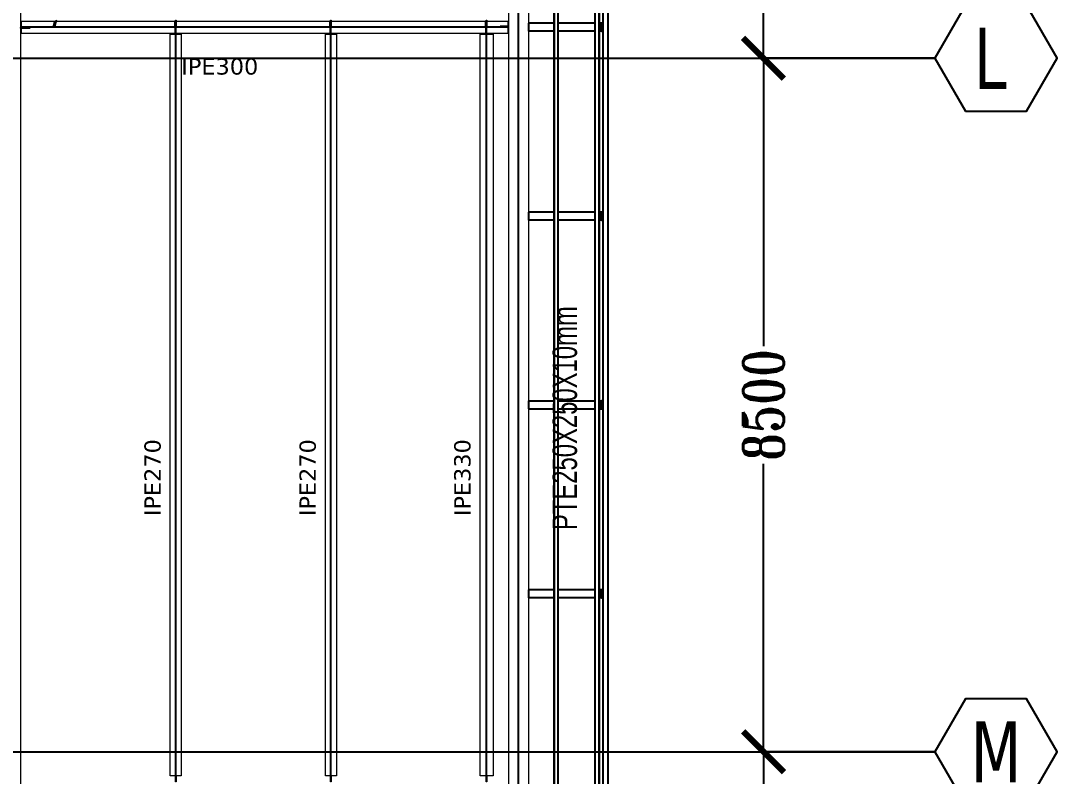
# Model space of a CAD drawing. Header units: millimetres. Extents: x -1702 to 79495, y -21906 to 33736.
# Drawn here: x 66798 to 79495, y 8200 to 17460 of the extents above; entities that cross this region are included whole.
import ezdxf
from ezdxf.enums import TextEntityAlignment as Align

# ---------------------------------------------------------------- set-up
doc = ezdxf.new("R2010")
doc.units = ezdxf.units.MM
doc.header["$LTSCALE"] = 0.9
for name, color, linetype, lineweight in [('0-1', 7, 'Continuous', 5), ('A_ALMA', 8, 'Continuous', 5), ('E_TEXTO', 3, 'Continuous', 9), ('E_VIGAS', 8, 'Continuous', 9), ('E_VIGAS-1', 5, 'Continuous', 25), ('E_VIGAS-2', 10, 'Continuous', 25), ('HCB-VIGAS', 4, 'Continuous', 15), ('VIGAS_HCB', 4, 'Continuous', 15)]:
    doc.layers.add(name, color=color, linetype=linetype, lineweight=lineweight)
for name, color, linetype in [('COTAS', 8, 'Continuous'), ('HCB-EJES', 1, 'Continuous'), ('HCB-ROTULOS', 2, 'Continuous')]:
    doc.layers.add(name, color=color, linetype=linetype)
doc.styles.add('Arial Narrow', font='', dxfattribs={"width": 0.85, "height": 0.3})
doc.styles.add('ROMANT', font='romant.shx', dxfattribs={"width": 0.8})
doc.styles.add('VERDANA', font='verdana.ttf')
doc.styles.get('Arial Narrow').set_extended_font_data('Arial Narrow')
doc.dimstyles.new('1.125', dxfattribs={"dimscale": 0, "dimtxt": 500, "dimasz": 500, "dimexe": 4, "dimexo": 4, "dimgap": 15, "dimtad": 0, "dimdec": 0, "dimzin": 4, "dimdsep": 46, "dimtxsty": 'ROMANT', "dimblk": 'ARCHTICK', "dimcen": -10, "dimclrd": 256, "dimclrt": 3, "dimadec": 0, "dimazin": 0, "dimtfac": 1, "dimtdec": 0, "dimtix": 1, "dimtmove": 0, "dimatfit": 0, "dimldrblk": 'OBLIQUE', "dimfxl": 0.05, "dimtolj": 1, "dimtzin": 0, "dimarcsym": 0})

# ---------------------------------------------------------------- blocks, each defined once
blk = doc.blocks.new('EST_SFM_VIGA-METALICA-SECCION-C - EST_SFM_VIGA-METALICA-UPN100-1529792-_42_00m_N_E_-NIVEL-11 DOC')
at = {"layer": 'E_VIGAS-2'}
for p, q in [((13.831, 0.032), (-13.129, 0.032)), ((-13.047, -0.018), (13.749, -0.018))]:
    blk.add_line(p, q, dxfattribs=at)
blk = doc.blocks.new('EST_SFM_VIGA-METALICA-SECCION-C - EST_SFM_VIGA-METALICA-UPN100-1530878-_42_00m_N_E_-NIVEL-11 DOC')
at = {"layer": 'E_VIGAS-2'}
for p, q in [((14.54, 0.018), (-14.294, 0.018)), ((-14.294, -0.032), (14.54, -0.032))]:
    blk.add_line(p, q, dxfattribs=at)
blk = doc.blocks.new('EST_SFM_VIGA-METALICA-SECCION-C - EST_SFM_VIGA-METALICA-UPN160-1529890-_42_00m_N_E_-NIVEL-11 DOC')
at = {"layer": 'E_VIGAS-1'}
for p, q in [((14.442, 0.018), (-14.49, 0.018)), ((-14.485, -0.047), (14.437, -0.047))]:
    blk.add_line(p, q, dxfattribs=at)
blk = doc.blocks.new('DCTIB_CNI_EST_MOD-1A-FAC_0001_rvt-1-_42_00m_N_E_-NIVEL-11 DOC')
at = {"layer": 'E_VIGAS-1'}
for p, q in [((-6.038, 157.993), (-6.038, 158.093)), ((-5.727, 158.093), (-6.038, 158.093)), ((-5.227, 158.093), (-5.677, 158.093)), ((-5.149, 158.093), (-5.177, 158.093)), ((-5.149, 158.093), (-5.149, 157.993)), ((-5.149, 157.993), (-5.149, 158.093)), ((-5.149, 158.093), (-5.148, 158.093)), ((-5.148, 158.093), (-5.148, 158.055)), ((-5.129, 158.093), (-5.148, 158.093)), ((-5.727, 157.993), (-6.038, 157.993)), ((-5.227, 157.993), (-5.677, 157.993)), ((-5.149, 157.993), (-5.177, 157.993)), ((-5.148, 157.993), (-5.149, 157.993)), ((-5.148, 158.045), (-5.143, 158.045)), ((-5.143, 158.045), (-5.148, 158.045)), ((-5.148, 158.045), (-5.143, 158.045)), ((-5.143, 158.04), (-5.148, 158.04)), ((-5.143, 158.04), (-5.148, 158.04)), ((-5.148, 158.04), (-5.143, 158.04)), ((-5.148, 158.03), (-5.148, 157.993)), ((-5.148, 157.993), (-5.129, 157.993)), ((-5.143, 158.045), (-5.129, 158.045)), ((-5.129, 158.04), (-5.143, 158.04)), ((-6.037, 155.678), (-6.037, 155.778)), ((-5.727, 155.778), (-6.037, 155.778)), ((-5.727, 155.678), (-6.037, 155.678)), ((-5.227, 155.778), (-5.677, 155.778)), ((-5.227, 155.678), (-5.677, 155.678)), ((-5.149, 155.778), (-5.177, 155.778)), ((-5.149, 155.678), (-5.177, 155.678)), ((-5.149, 155.778), (-5.149, 155.678)), ((-5.149, 155.678), (-5.149, 155.778)), ((-5.149, 155.778), (-5.148, 155.778)), ((-5.148, 155.678), (-5.149, 155.678)), ((-5.148, 155.778), (-5.148, 155.741)), ((-5.129, 155.778), (-5.148, 155.778)), ((-5.148, 155.731), (-5.143, 155.731)), ((-5.143, 155.731), (-5.148, 155.731)), ((-5.148, 155.731), (-5.143, 155.731)), ((-5.143, 155.725), (-5.148, 155.725)), ((-5.143, 155.725), (-5.148, 155.725)), ((-5.148, 155.725), (-5.143, 155.725)), ((-5.148, 155.716), (-5.148, 155.678)), ((-5.148, 155.678), (-5.129, 155.678)), ((-5.143, 155.731), (-5.129, 155.731)), ((-5.129, 155.725), (-5.143, 155.725)), ((-6.037, 153.364), (-6.037, 153.464)), ((-6.037, 153.464), (-5.727, 153.464)), ((-5.677, 153.464), (-5.227, 153.464)), ((-5.177, 153.464), (-5.149, 153.464)), ((-5.149, 153.464), (-5.149, 153.364)), ((-5.149, 153.464), (-5.148, 153.464)), ((-5.149, 153.364), (-5.149, 153.464)), ((-5.129, 153.464), (-5.148, 153.464)), ((-5.148, 153.464), (-5.148, 153.426)), ((-5.148, 153.417), (-5.143, 153.417)), ((-5.143, 153.417), (-5.148, 153.417)), ((-5.148, 153.417), (-5.143, 153.417)), ((-5.143, 153.411), (-5.148, 153.411)), ((-5.143, 153.411), (-5.148, 153.411)), ((-5.148, 153.411), (-5.143, 153.411)), ((-5.148, 153.401), (-5.148, 153.364)), ((-5.143, 153.417), (-5.129, 153.417)), ((-5.129, 153.411), (-5.143, 153.411)), ((-6.037, 153.364), (-5.727, 153.364)), ((-5.677, 153.364), (-5.227, 153.364)), ((-5.177, 153.364), (-5.149, 153.364)), ((-5.148, 153.364), (-5.149, 153.364)), ((-5.148, 153.364), (-5.129, 153.364)), ((-6.037, 151.049), (-6.037, 151.149)), ((-5.727, 151.149), (-6.037, 151.149)), ((-5.227, 151.149), (-5.677, 151.149)), ((-5.149, 151.149), (-5.177, 151.149)), ((-5.149, 151.149), (-5.149, 151.049)), ((-5.149, 151.049), (-5.149, 151.149)), ((-5.149, 151.149), (-5.148, 151.149)), ((-5.148, 151.149), (-5.148, 151.112)), ((-5.129, 151.149), (-5.148, 151.149)), ((-5.148, 151.102), (-5.143, 151.102)), ((-5.143, 151.102), (-5.148, 151.102)), ((-5.148, 151.102), (-5.143, 151.102)), ((-5.143, 151.097), (-5.148, 151.097)), ((-5.143, 151.097), (-5.148, 151.097)), ((-5.148, 151.097), (-5.143, 151.097)), ((-5.143, 151.102), (-5.129, 151.102)), ((-5.129, 151.097), (-5.143, 151.097)), ((-5.727, 151.049), (-6.037, 151.049)), ((-5.227, 151.049), (-5.677, 151.049)), ((-5.149, 151.049), (-5.177, 151.049)), ((-5.148, 151.049), (-5.149, 151.049)), ((-5.148, 151.087), (-5.148, 151.049)), ((-5.148, 151.049), (-5.129, 151.049))]:
    blk.add_line(p, q, dxfattribs=at)
for points, knots in [([(-5.148, 158.055), (-5.148, 158.054), (-5.148, 158.053), (-5.147, 158.051), (-5.147, 158.049), (-5.146, 158.047), (-5.145, 158.046), (-5.143, 158.045), (-5.143, 158.045)], [0, 0, 0, 0, 0.142857, 0.285714, 0.428571, 0.571429, 0.785714, 1, 1, 1, 1]), ([(-5.143, 158.04), (-5.143, 158.04), (-5.144, 158.04), (-5.145, 158.039), (-5.146, 158.038), (-5.147, 158.037), (-5.147, 158.035), (-5.147, 158.034), (-5.148, 158.033), (-5.148, 158.031), (-5.148, 158.03)], [0, 0, 0, 0, 0.142857, 0.285714, 0.428571, 0.571429, 0.678571, 0.732143, 0.785714, 1, 1, 1, 1]), ([(-5.148, 155.741), (-5.148, 155.74), (-5.148, 155.738), (-5.147, 155.736), (-5.147, 155.734), (-5.146, 155.732), (-5.145, 155.731), (-5.143, 155.731), (-5.143, 155.731)], [0, 0, 0, 0, 0.142857, 0.285714, 0.428571, 0.571429, 0.785714, 1, 1, 1, 1]), ([(-5.143, 155.725), (-5.143, 155.725), (-5.144, 155.725), (-5.145, 155.725), (-5.146, 155.724), (-5.147, 155.722), (-5.147, 155.721), (-5.147, 155.72), (-5.148, 155.718), (-5.148, 155.717), (-5.148, 155.716)], [0, 0, 0, 0, 0.142857, 0.285714, 0.428571, 0.571429, 0.678571, 0.732143, 0.785714, 1, 1, 1, 1]), ([(-5.148, 153.426), (-5.148, 153.426), (-5.148, 153.424), (-5.147, 153.422), (-5.147, 153.42), (-5.146, 153.418), (-5.145, 153.417), (-5.143, 153.417), (-5.143, 153.417)], [0, 0, 0, 0, 0.142857, 0.285714, 0.428571, 0.571429, 0.785714, 1, 1, 1, 1]), ([(-5.143, 153.411), (-5.143, 153.411), (-5.144, 153.411), (-5.145, 153.41), (-5.146, 153.409), (-5.147, 153.408), (-5.147, 153.406), (-5.147, 153.405), (-5.148, 153.404), (-5.148, 153.402), (-5.148, 153.401)], [0, 0, 0, 0, 0.142857, 0.285714, 0.428571, 0.571429, 0.678571, 0.732143, 0.785714, 1, 1, 1, 1]), ([(-5.148, 151.112), (-5.148, 151.111), (-5.148, 151.11), (-5.147, 151.107), (-5.147, 151.105), (-5.146, 151.104), (-5.145, 151.102), (-5.143, 151.102), (-5.143, 151.102)], [0, 0, 0, 0, 0.142857, 0.285714, 0.428571, 0.571429, 0.785714, 1, 1, 1, 1]), ([(-5.143, 151.097), (-5.143, 151.097), (-5.144, 151.096), (-5.145, 151.096), (-5.146, 151.095), (-5.147, 151.093), (-5.147, 151.092), (-5.147, 151.091), (-5.148, 151.089), (-5.148, 151.088), (-5.148, 151.087)], [0, 0, 0, 0, 0.142857, 0.285714, 0.428571, 0.571429, 0.678571, 0.732143, 0.785714, 1, 1, 1, 1])]:
    blk.add_open_spline(points, degree=3, knots=knots, dxfattribs=at)
at = {"layer": 'E_VIGAS-2'}
for p, q in [((-5.177, 167.83), (-5.177, 138.995)), ((-5.177, 138.995), (-5.177, 167.83)), ((-5.727, 140.014), (-5.727, 166.81)), ((-5.727, 166.81), (-5.727, 140.014))]:
    blk.add_line(p, q, dxfattribs=at)
at = {"layer": 'E_VIGAS-1', "rotation": 269.9999999999999}
blk.add_blockref('EST_SFM_VIGA-METALICA-SECCION-C - EST_SFM_VIGA-METALICA-UPN160-1529890-_42_00m_N_E_-NIVEL-11 DOC', (-5.082, 153.388), dxfattribs=at)
at = {"layer": 'E_VIGAS-2'}
for name, p, rotation in [('EST_SFM_VIGA-METALICA-SECCION-C - EST_SFM_VIGA-METALICA-UPN100-1530878-_42_00m_N_E_-NIVEL-11 DOC', (-5.195, 153.535), 270), ('EST_SFM_VIGA-METALICA-SECCION-C - EST_SFM_VIGA-METALICA-UPN100-1529792-_42_00m_N_E_-NIVEL-11 DOC', (-5.709, 153.763), 270.0000000000001)]:
    blk.add_blockref(name, p, dxfattribs=dict(at, rotation=rotation))
blk = doc.blocks.new('_ArchTick')
at = {"color": 0, "linetype": 'ByBlock', "const_width": 0.15}
blk.add_lwpolyline([(-0.5, -0.5), (0.5, 0.5)], dxfattribs=at)
blk = doc.blocks.new('*D609')
at = {"layer": 'COTAS', "color": 0, "lineweight": -2, "transparency": 16777216}
for p, q in [((77991, 25500), (75893, 25500)), ((77991, 17000), (75893, 17000))]:
    blk.add_line(p, q, dxfattribs=at)
at = {"layer": 'COTAS', "lineweight": -2, "transparency": 16777216}
for p, q in [((75897, 25500), (75897, 21970)), ((75897, 17000), (75897, 20530))]:
    blk.add_line(p, q, dxfattribs=at)
at = {"layer": 'Defpoints', "color": 0, "transparency": 16777216}
for p in [(75897, 25500), (77995, 25500), (77995, 17000)]:
    blk.add_point(p, dxfattribs=at)
at = {"layer": 'COTAS', "lineweight": -2, "transparency": 16777216, "xscale": 500, "yscale": 500, "zscale": 500}
for p, rotation in [((75897, 25500), 90), ((75897, 17000), 270)]:
    blk.add_blockref('_ArchTick', p, dxfattribs=dict(at, rotation=rotation))
at = {"layer": 'COTAS', "color": 3, "transparency": 16777216, "insert": (75897, 21250), "char_height": 500, "attachment_point": 5, "rotation": 90, "style": 'ROMANT'}
blk.add_mtext('\\A1;8500', dxfattribs=at)
blk = doc.blocks.new('_Oblique')
at = {"color": 0, "linetype": 'ByBlock', "lineweight": -2}
blk.add_line((-0.5, -0.5), (0.5, 0.5), dxfattribs=at)
blk = doc.blocks.new('*D610')
at = {"layer": 'COTAS', "color": 0, "lineweight": -2, "transparency": 16777216}
for p, q in [((77991, 17000), (75893, 17000)), ((77991, 8500), (75893, 8500))]:
    blk.add_line(p, q, dxfattribs=at)
at = {"layer": 'COTAS', "lineweight": -2, "transparency": 16777216}
for p, q in [((75897, 17000), (75897, 13470)), ((75897, 8500), (75897, 12030))]:
    blk.add_line(p, q, dxfattribs=at)
at = {"layer": 'Defpoints', "color": 0, "transparency": 16777216}
for p in [(77995, 17000), (75897, 8500), (77995, 8500)]:
    blk.add_point(p, dxfattribs=at)
at = {"layer": 'COTAS', "lineweight": -2, "transparency": 16777216, "xscale": 500, "yscale": 500, "zscale": 500}
for p, rotation in [((75897, 17000), 90), ((75897, 8500), 270)]:
    blk.add_blockref('_ArchTick', p, dxfattribs=dict(at, rotation=rotation))
at = {"layer": 'COTAS', "color": 3, "transparency": 16777216, "insert": (75897, 12750), "char_height": 500, "attachment_point": 5, "rotation": 90, "style": 'ROMANT'}
blk.add_mtext('\\A1;8500', dxfattribs=at)
blk = doc.blocks.new('*D611')
at = {"layer": 'COTAS', "color": 0, "lineweight": -2, "transparency": 16777216}
for p, q in [((77991, 8500), (75893, 8500)), ((77991, 0), (75893, 0))]:
    blk.add_line(p, q, dxfattribs=at)
at = {"layer": 'COTAS', "lineweight": -2, "transparency": 16777216}
for p, q in [((75897, 8500), (75897, 4970)), ((75897, 0), (75897, 3530))]:
    blk.add_line(p, q, dxfattribs=at)
at = {"layer": 'Defpoints', "color": 0, "transparency": 16777216}
for p in [(75897, 8500), (77995, 8500), (77995, 0)]:
    blk.add_point(p, dxfattribs=at)
at = {"layer": 'COTAS', "lineweight": -2, "transparency": 16777216, "xscale": 500, "yscale": 500, "zscale": 500}
for p, rotation in [((75897, 8500), 90), ((75897, 0), 270)]:
    blk.add_blockref('_ArchTick', p, dxfattribs=dict(at, rotation=rotation))
at = {"layer": 'COTAS', "color": 3, "transparency": 16777216, "insert": (75897, 4250), "char_height": 500, "attachment_point": 5, "rotation": 90, "style": 'ROMANT'}
blk.add_mtext('\\A1;8500', dxfattribs=at)

msp = doc.modelspace()

# ---------------------------------------------------------------- linework, layer by layer
msp.add_lwpolyline([(66907.9, 17370.7), (66797.9, 17370.7), (66797.9, 17376.7), (66907.9, 17376.7)], close=True)
at = {"layer": 'A_ALMA'}
for p, q in [((72762.7, 17383.8), (66807.9, 17383.8)), ((72762.7, 17376.7), (66807.9, 17376.7)), ((68693.6, 8205.2), (68693.6, 17295.2)), ((68700.2, 8205.2), (68700.2, 17295.2)), ((70593.6, 8205.2), (70593.6, 17295.2)), ((70600.2, 8205.2), (70600.2, 17295.2)), ((72500.8, 8205.2), (72500.8, 17295.3)), ((72508.3, 8205.2), (72508.3, 17295.3))]:
    msp.add_line(p, q, dxfattribs=at)
at = {"layer": 'E_VIGAS'}
for points in [[(10997.7, 26595.9), (10997.8, -1095.9), (66798, -1095.8), (66797.9, 26595.9)], [(72772.7, 235), (73022.7, 235), (73022.7, 25265), (72772.7, 25265)]]:
    msp.add_lwpolyline(points, close=True, dxfattribs=at)
at = {"layer": 'HCB-EJES'}
for p, q in [((72896.7, -5780.2), (72896.7, 31280.5)), ((-201.6, 17000), (77995, 17000)), ((-201.6, 8500), (77995, 8500))]:
    msp.add_line(p, q, dxfattribs=at)
at = {"layer": 'HCB-ROTULOS'}
for points in [[(78370, 16350.5), (79120, 16350.5), (79495, 17000), (79120, 17649.5), (78370, 17649.5), (77995, 17000)], [(78370, 7850.5), (79120, 7850.5), (79495, 8500), (79120, 9149.5), (78370, 9149.5), (77995, 8500)]]:
    msp.add_lwpolyline(points, close=True, dxfattribs=at)
at = {"layer": 'HCB-VIGAS'}
for points in [[(67203.5, 17383.8), (67194, 17386.7), (67212.8, 17448), (67222.4, 17445.1)], [(67228.4, 17464.8), (67235.5, 17462.6), (67213.6, 17391.1), (67206.5, 17393.3)], [(68693.6, 17383.8), (68683.6, 17383.8), (68683.6, 17455.2), (68693.6, 17455.2)], [(68693.6, 17465.2), (68700.2, 17465.2), (68700.2, 17393.8), (68693.6, 17393.8)], [(70593.6, 17383.8), (70583.6, 17383.8), (70583.6, 17455.2), (70593.6, 17455.2)], [(70593.6, 17465.2), (70600.2, 17465.2), (70600.2, 17393.8), (70593.6, 17393.8)], [(72500.8, 17383.8), (72490.8, 17383.8), (72490.8, 17455.2), (72500.8, 17455.2)], [(72500.8, 17465.3), (72508.3, 17465.3), (72508.3, 17393.8), (72500.8, 17393.8)], [(68693.6, 17376.7), (68683.6, 17376.7), (68683.6, 17305.2), (68693.6, 17305.2)], [(68693.6, 17295.2), (68700.2, 17295.2), (68700.2, 17366.7), (68693.6, 17366.7)], [(70593.6, 17376.7), (70583.6, 17376.7), (70583.6, 17305.2), (70593.6, 17305.2)], [(70593.6, 17295.2), (70600.2, 17295.2), (70600.2, 17366.7), (70593.6, 17366.7)], [(72500.8, 17376.7), (72490.8, 17376.7), (72490.8, 17305.2), (72500.8, 17305.2)], [(72500.8, 17295.3), (72508.3, 17295.3), (72508.3, 17366.7), (72500.8, 17366.7)], [(72672.7, 17383.8), (72772.7, 17383.8), (72772.7, 17393.8), (72672.7, 17393.8)], [(68693.6, 8205.2), (68700.2, 8205.2), (68700.2, 8133.7), (68693.6, 8133.7)], [(70593.6, 8205.2), (70600.2, 8205.2), (70600.2, 8133.7), (70593.6, 8133.7)], [(72500.8, 8205.2), (72508.3, 8205.2), (72508.3, 8133.7), (72500.8, 8133.7)]]:
    msp.add_lwpolyline(points, close=True, dxfattribs=at)
at = {"layer": 'VIGAS_HCB'}
for points in [[(66807.9, 17455.2), (72762.7, 17455.2), (72762.7, 17305.2), (66807.9, 17305.2)], [(68629.4, 17295.2), (68764.4, 17295.2), (68764.4, 8205.2), (68629.4, 8205.2)], [(70529.4, 17295.2), (70664.4, 17295.2), (70664.4, 8205.2), (70529.4, 8205.2)], [(72584.6, 8205.2), (72424.6, 8205.2), (72424.6, 17295.2), (72584.6, 17295.2)]]:
    msp.add_lwpolyline(points, close=True, dxfattribs=at)

# ---------------------------------------------------------------- block references
at = {"layer": '0-1', "xscale": 1000, "yscale": 1000, "zscale": 1000}
msp.add_blockref('DCTIB_CNI_EST_MOD-1A-FAC_0001_rvt-1-_42_00m_N_E_-NIVEL-11 DOC', (79058.8, -140662.4), dxfattribs=at)

# ---------------------------------------------------------------- texts
at = {"layer": 'E_TEXTO', "insert": (68764.4, 17000), "char_height": 200, "width": 1206.139, "attachment_point": 1, "style": 'VERDANA'}
msp.add_mtext('IPE300', dxfattribs=at)
at = {"layer": 'E_TEXTO', "attachment_point": 1, "rotation": 90}
for s, insert, char_height, width, style in [('PTE250X250X10mm', (73312.3, 11217.3), 300, 3434.429, 'Arial Narrow'), ('IPE270', (68312.4, 11388.3), 200, 1206.139, 'VERDANA'), ('IPE270', (70212.4, 11388.3), 200, 1206.139, 'VERDANA'), ('IPE330', (72107.5, 11388.3), 200, 1206.139, 'VERDANA')]:
    msp.add_mtext(s, dxfattribs=dict(at, insert=insert, char_height=char_height, width=width, style=style))
at = {"layer": 'HCB-ROTULOS', "color": 4, "style": 'VERDANA', "width": 0.7}
for s, p in [('L', (78674.5, 17000)), ('M', (78745, 8500))]:
    msp.add_text(s, height=750, dxfattribs=at).set_placement(p, align=Align.MIDDLE_CENTER)

# ---------------------------------------------------------------- dimensions: what is measured, and where the dimension line sits
at = {"layer": 'COTAS'}
for base, p1, p2, angle, picture, middle in [((75896.7, 25500), (77995, 17000), (77995, 25500), 270, '*D609', (75896.7, 21250)), ((75896.7, 8500), (77995, 17000), (77995, 8500), 90, '*D610', (75896.7, 12750)), ((75896.7, 8500), (77995, 0), (77995, 8500), 270, '*D611', (75896.7, 4250))]:
    dim = msp.add_linear_dim(base=base, p1=p1, p2=p2, angle=angle, dimstyle='1.125', override={"dimscale": 1}, dxfattribs=at)
    dim.commit()
    dim.dimension.update_dxf_attribs({"geometry": picture, "text_midpoint": middle})

doc.saveas('drawing.dxf')
